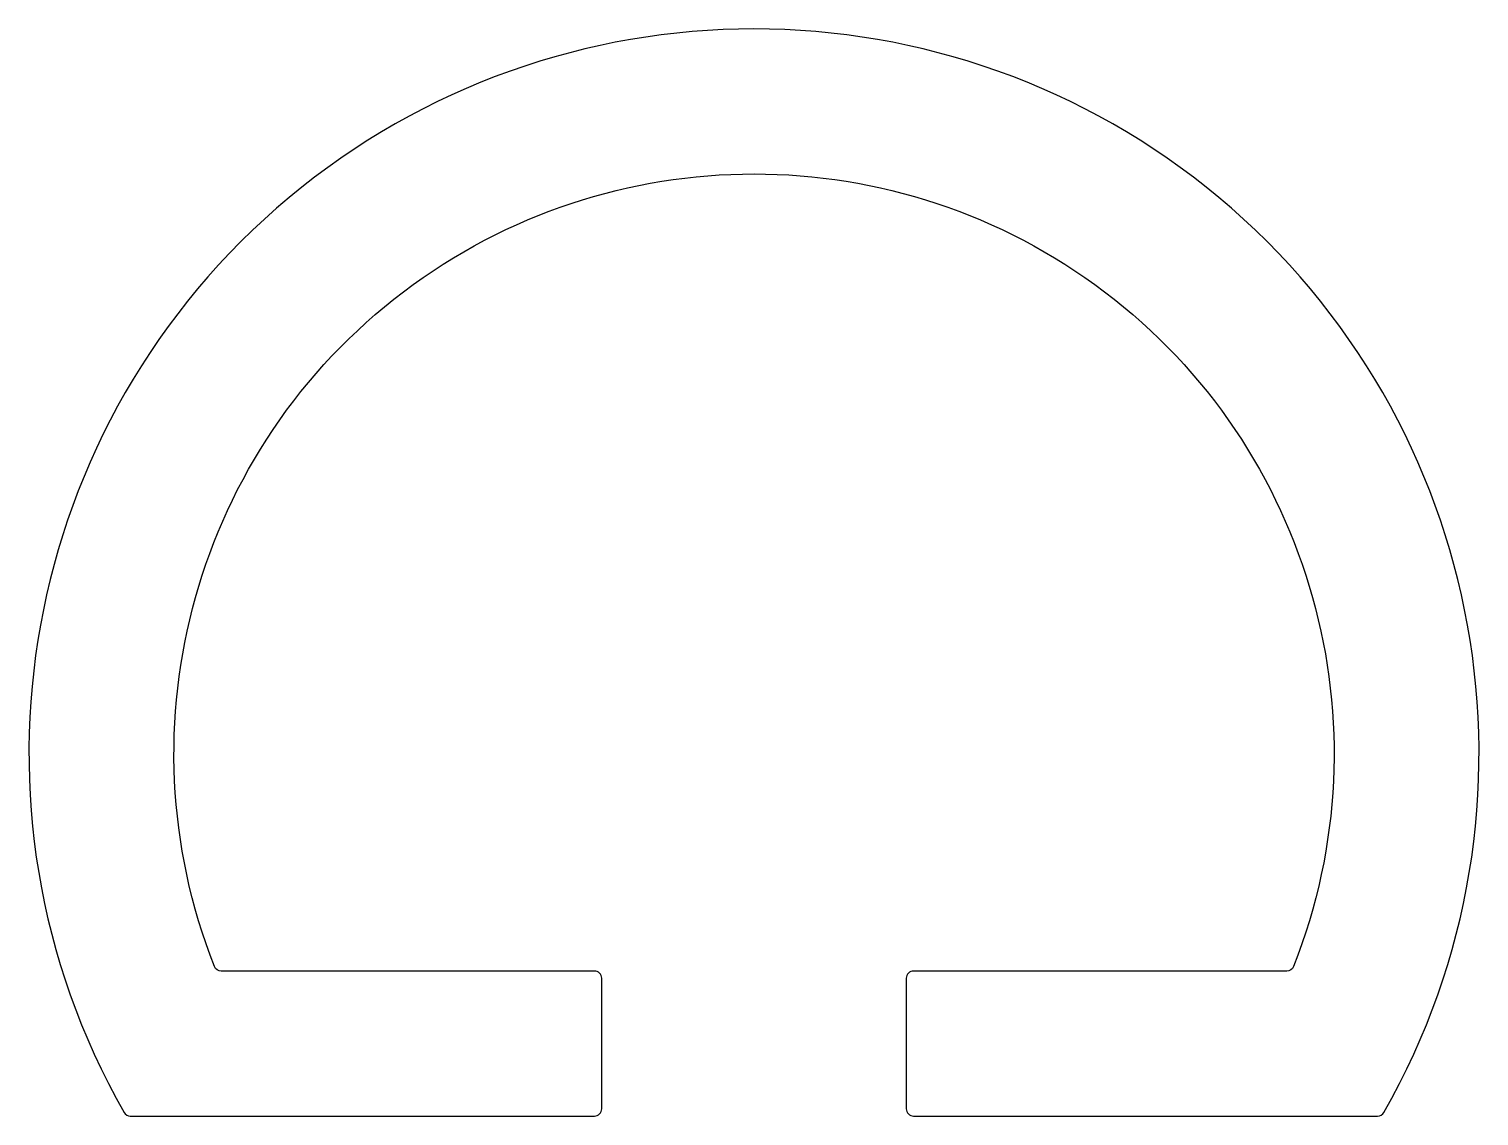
# Model space of a CAD drawing. Extents: x 683.4 to 723.4, y -32.1 to -2.1.
import ezdxf

# ---------------------------------------------------------------- set-up
doc = ezdxf.new("R2010")
doc.units = 0
doc.header["$LTSCALE"] = 15
doc.layers.get('0').update_dxf_attribs({"linetype": 'CONTINUOUS'})

msp = doc.modelspace()

# ---------------------------------------------------------------- linework, layer by layer
at = {"color": 0, "ltscale": 0.05}
msp.add_lwpolyline([(699.005, -28.109), (688.708, -28.109, -0.307945), (688.522, -27.983, -1.469694), (718.288, -27.983, -0.307945), (718.102, -28.109), (707.805, -28.109, 0.414214), (707.605, -28.309), (707.605, -31.909, 0.414214), (707.805, -32.109), (720.609, -32.109, 0.26951), (720.783, -32.008, 1.720465), (686.026, -32.008, 0.26951), (686.2, -32.109), (699.005, -32.109, 0.414214), (699.205, -31.909), (699.205, -28.309, 0.414214)], format="xyb", close=True, dxfattribs=at)

doc.saveas('drawing.dxf')
